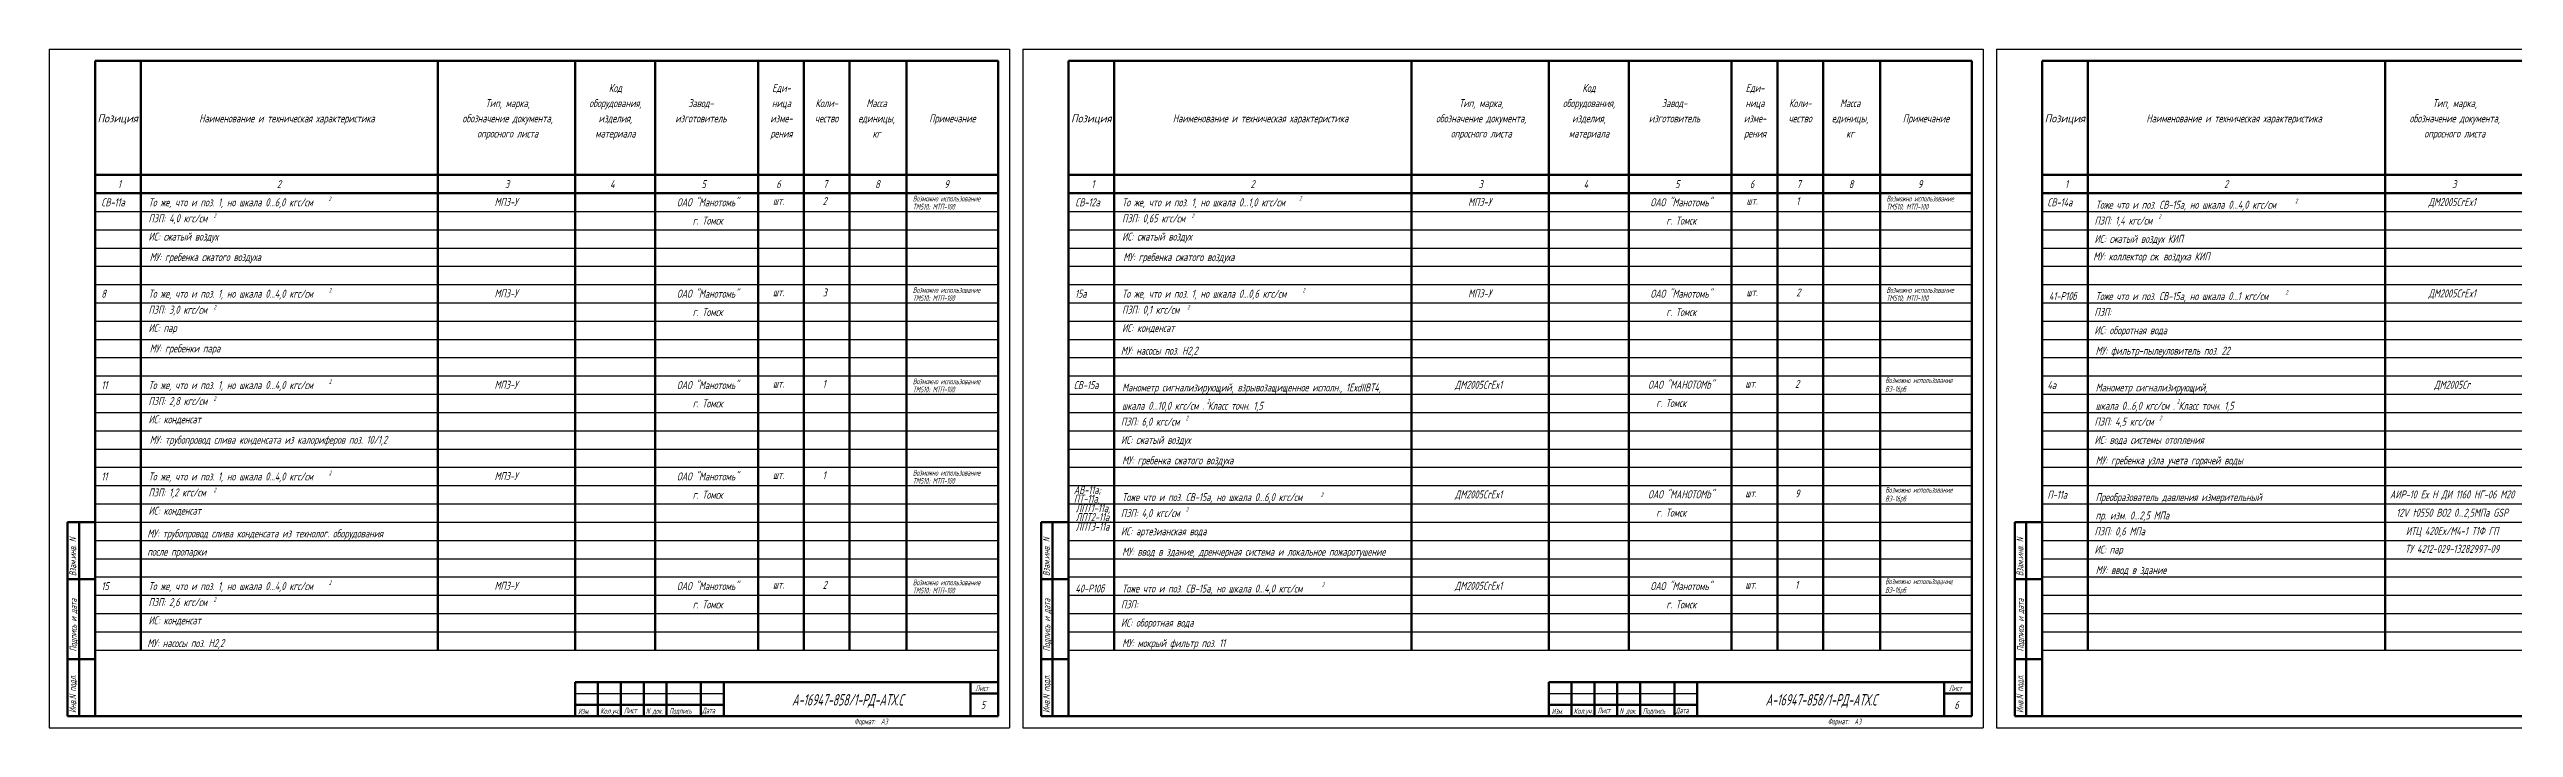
# Model space of a CAD drawing. Header units: millimetres. Extents: x -680 to 9204, y -4430 to 7779.
# Drawn here: x 1504 to 2582, y -3980 to -3683 of the extents above; entities that cross this region are included whole.
import ezdxf
from ezdxf.enums import TextEntityAlignment as Align

# ---------------------------------------------------------------- set-up
doc = ezdxf.new("R2010")
doc.units = ezdxf.units.MM
doc.layers.get('Defpoints').update_dxf_attribs({"color": 33})
doc.layers.add('Обводка', color=6, linetype='Continuous', lineweight=25)
doc.layers.add('Текст_КИП', color=2, linetype='Continuous', lineweight=25)
doc.styles.add('Simplex', font='simplex.shx', dxfattribs={"width": 0.7, "oblique": 15})

msp = doc.modelspace()

# ---------------------------------------------------------------- linework, layer by layer
at = {"lineweight": 60}
for p, q in [((1523.838, -3975.152), (1523.838, -3688.152)), ((1523.838, -3688.152), (1918.838, -3688.152)), ((1543.838, -3688.152), (1543.838, -3946.152)), ((1673.838, -3688.152), (1673.838, -3946.152)), ((1733.838, -3688.152), (1733.838, -3946.152)), ((1768.838, -3688.152), (1768.838, -3946.152)), ((1813.838, -3688.152), (1813.838, -3946.152)), ((1833.838, -3688.152), (1833.838, -3946.152)), ((1853.838, -3688.152), (1853.838, -3946.152)), ((1878.838, -3688.152), (1878.838, -3946.152)), ((1918.838, -3688.152), (1918.838, -3975.152)), ((1949.669, -3975.152), (1949.669, -3688.152)), ((1949.669, -3688.152), (2344.669, -3688.152)), ((1969.669, -3688.152), (1969.669, -3946.152)), ((2099.669, -3688.152), (2099.669, -3946.152)), ((2159.669, -3688.152), (2159.669, -3946.152)), ((2194.669, -3688.152), (2194.669, -3946.152)), ((2239.669, -3688.152), (2239.669, -3946.152)), ((2259.669, -3688.152), (2259.669, -3946.152)), ((2279.669, -3688.152), (2279.669, -3946.152)), ((2304.669, -3688.152), (2304.669, -3946.152)), ((2344.669, -3688.152), (2344.669, -3975.152)), ((2375.5, -3975.152), (2375.5, -3688.152)), ((2375.5, -3688.152), (2770.5, -3688.152)), ((2395.5, -3688.152), (2395.5, -3946.152)), ((2525.5, -3688.152), (2525.5, -3946.152)), ((1523.838, -3738.152), (1918.838, -3738.152)), ((1949.669, -3738.152), (2344.669, -3738.152)), ((2375.5, -3738.152), (2770.5, -3738.152)), ((1523.838, -3746.152), (1918.838, -3746.152)), ((1949.669, -3746.152), (2344.669, -3746.152)), ((2375.5, -3746.152), (2770.5, -3746.152)), ((1511.838, -3975.152), (1511.838, -3890.152)), ((1511.838, -3890.152), (1523.838, -3890.152)), ((1516.838, -3975.152), (1516.838, -3890.152)), ((1937.669, -3975.152), (1937.669, -3890.152)), ((1937.669, -3890.152), (1949.669, -3890.152)), ((1942.669, -3975.152), (1942.669, -3890.152)), ((2363.5, -3975.152), (2363.5, -3890.152)), ((2363.5, -3890.152), (2375.5, -3890.152)), ((2368.5, -3975.152), (2368.5, -3890.152)), ((1523.838, -3915.152), (1511.838, -3915.152)), ((1949.669, -3915.152), (1937.669, -3915.152)), ((2375.5, -3915.152), (2363.5, -3915.152)), ((1523.838, -3950.152), (1511.838, -3950.152)), ((1949.669, -3950.152), (1937.669, -3950.152)), ((2375.5, -3950.152), (2363.5, -3950.152)), ((1523.838, -3975.152), (1511.838, -3975.152)), ((1918.838, -3975.152), (1523.838, -3975.152)), ((1949.669, -3975.152), (1937.669, -3975.152)), ((2344.669, -3975.152), (1949.669, -3975.152)), ((2375.5, -3975.152), (2363.5, -3975.152)), ((2770.5, -3975.152), (2375.5, -3975.152))]:
    msp.add_line(p, q, dxfattribs=at)
at = {"lineweight": 50}
for p, q in [((1918.838, -3960.152), (1733.838, -3960.152)), ((1733.838, -3960.152), (1733.838, -3975.152)), ((1743.838, -3975.152), (1743.838, -3960.152)), ((1753.838, -3975.152), (1753.838, -3960.152)), ((1763.838, -3975.152), (1763.838, -3960.152)), ((1773.838, -3975.152), (1773.838, -3960.152)), ((1788.838, -3975.152), (1788.838, -3960.152)), ((1798.838, -3975.152), (1798.838, -3960.152)), ((1906.838, -3975.152), (1906.838, -3960.152)), ((1906.838, -3965.152), (1918.838, -3965.152)), ((2344.669, -3960.152), (2159.669, -3960.152)), ((2159.669, -3960.152), (2159.669, -3975.152)), ((2169.669, -3975.152), (2169.669, -3960.152)), ((2179.669, -3975.152), (2179.669, -3960.152)), ((2189.669, -3975.152), (2189.669, -3960.152)), ((2199.669, -3975.152), (2199.669, -3960.152)), ((2214.669, -3975.152), (2214.669, -3960.152)), ((2224.669, -3975.152), (2224.669, -3960.152)), ((2332.669, -3975.152), (2332.669, -3960.152)), ((2332.669, -3965.152), (2344.669, -3965.152)), ((1733.838, -3970.152), (1798.838, -3970.152)), ((2159.669, -3970.152), (2224.669, -3970.152))]:
    msp.add_line(p, q, dxfattribs=at)
at = {"lineweight": -3}
for p, q in [((1733.838, -3965.152), (1798.838, -3965.152)), ((2159.669, -3965.152), (2224.669, -3965.152))]:
    msp.add_line(p, q, dxfattribs=at)
at = {"layer": 'Defpoints'}
for p, q in [((1503.838, -3683.152), (1923.838, -3683.152)), ((1503.838, -3683.152), (1503.838, -3980.124)), ((1923.838, -3683.152), (1923.838, -3980.152)), ((1929.669, -3683.152), (2349.669, -3683.152)), ((1929.669, -3683.152), (1929.669, -3980.124)), ((2349.669, -3683.152), (2349.669, -3980.152)), ((2355.5, -3683.152), (2775.5, -3683.152)), ((2355.5, -3683.152), (2355.5, -3980.124)), ((1503.838, -3980.124), (1923.838, -3980.152)), ((1929.669, -3980.124), (2349.669, -3980.152)), ((2355.5, -3980.124), (2775.5, -3980.152))]:
    msp.add_line(p, q, dxfattribs=at)
at = {"layer": 'Обводка', "color": 155}
for p, q in [((1523.838, -3754.152), (1918.838, -3754.152)), ((1949.669, -3754.152), (2344.669, -3754.152)), ((2375.5, -3754.152), (2770.5, -3754.152)), ((1523.838, -3762.152), (1918.838, -3762.152)), ((1523.838, -3770.152), (1918.838, -3770.152)), ((1949.669, -3762.152), (2344.669, -3762.152)), ((1949.669, -3770.152), (2344.669, -3770.152)), ((2375.5, -3762.152), (2770.5, -3762.152)), ((2375.5, -3770.152), (2770.5, -3770.152)), ((1523.838, -3778.152), (1918.838, -3778.152)), ((1949.669, -3778.152), (2344.669, -3778.152)), ((2375.5, -3778.152), (2770.5, -3778.152)), ((1523.838, -3786.152), (1918.838, -3786.152)), ((1523.838, -3794.152), (1918.838, -3794.152)), ((1949.669, -3786.152), (2344.669, -3786.152)), ((1949.669, -3794.152), (2344.669, -3794.152)), ((2375.5, -3786.152), (2770.5, -3786.152)), ((2375.5, -3794.152), (2770.5, -3794.152)), ((1523.838, -3802.152), (1918.838, -3802.152)), ((1949.669, -3802.152), (2344.669, -3802.152)), ((2375.5, -3802.152), (2770.5, -3802.152)), ((1523.838, -3810.152), (1918.838, -3810.152)), ((1949.669, -3810.152), (2344.669, -3810.152)), ((2375.5, -3810.152), (2770.5, -3810.152)), ((1523.838, -3818.152), (1918.838, -3818.152)), ((1523.838, -3826.152), (1918.838, -3826.152)), ((1949.669, -3818.152), (2344.669, -3818.152)), ((1949.669, -3826.152), (2344.669, -3826.152)), ((2375.5, -3818.152), (2770.5, -3818.152)), ((2375.5, -3826.152), (2770.5, -3826.152)), ((1523.838, -3834.152), (1918.838, -3834.152)), ((1949.669, -3834.152), (2344.669, -3834.152)), ((2375.5, -3834.152), (2770.5, -3834.152)), ((1523.838, -3842.152), (1918.838, -3842.152)), ((1949.669, -3842.152), (2344.669, -3842.152)), ((2375.5, -3842.152), (2770.5, -3842.152)), ((1523.838, -3850.152), (1918.838, -3850.152)), ((1523.838, -3858.152), (1918.838, -3858.152)), ((1949.669, -3850.152), (2344.669, -3850.152)), ((1949.669, -3858.152), (2344.669, -3858.152)), ((2375.5, -3850.152), (2770.5, -3850.152)), ((2375.5, -3858.152), (2770.5, -3858.152)), ((1523.838, -3866.152), (1918.838, -3866.152)), ((1949.669, -3866.152), (2344.669, -3866.152)), ((2375.5, -3866.152), (2770.5, -3866.152)), ((1523.838, -3874.152), (1918.838, -3874.152)), ((1949.669, -3874.152), (2344.669, -3874.152)), ((2375.5, -3874.152), (2770.5, -3874.152)), ((1523.838, -3882.152), (1918.838, -3882.152)), ((1523.838, -3890.152), (1918.838, -3890.152)), ((1949.669, -3882.152), (2344.669, -3882.152)), ((1949.669, -3890.152), (2344.669, -3890.152)), ((2375.5, -3882.152), (2770.5, -3882.152)), ((2375.5, -3890.152), (2770.5, -3890.152)), ((1523.838, -3898.152), (1918.838, -3898.152)), ((1949.669, -3898.152), (2344.669, -3898.152)), ((2375.5, -3898.152), (2770.5, -3898.152)), ((1523.838, -3906.152), (1918.838, -3906.152)), ((1949.669, -3906.152), (2344.669, -3906.152)), ((2375.5, -3906.152), (2770.5, -3906.152)), ((1523.838, -3914.152), (1918.838, -3914.152)), ((1523.838, -3922.152), (1918.838, -3922.152)), ((1949.669, -3914.152), (2344.669, -3914.152)), ((1949.669, -3922.152), (2344.669, -3922.152)), ((2375.5, -3914.152), (2770.5, -3914.152)), ((2375.5, -3922.152), (2770.5, -3922.152)), ((1523.838, -3930.152), (1918.838, -3930.152)), ((1949.669, -3930.152), (2344.669, -3930.152)), ((2375.5, -3930.152), (2770.5, -3930.152)), ((1523.838, -3938.152), (1918.838, -3938.152)), ((1949.669, -3938.152), (2344.669, -3938.152)), ((2375.5, -3938.152), (2770.5, -3938.152)), ((1523.838, -3946.152), (1918.838, -3946.152)), ((1523.838, -3946.152), (1918.838, -3946.152)), ((1949.669, -3946.152), (2344.669, -3946.152)), ((1949.669, -3946.152), (2344.669, -3946.152)), ((2375.5, -3946.152), (2770.5, -3946.152)), ((2375.5, -3946.152), (2770.5, -3946.152))]:
    msp.add_line(p, q, dxfattribs=at)

# ---------------------------------------------------------------- texts
at = {"layer": 'Текст_КИП', "style": 'Simplex', "oblique": 15, "width": 0.6}
for s, p in [('Тип, марка,', (1704.309, -3708.502)), ('оборудования,', (1751.438, -3708.502)), ('Код', (1751.438, -3701.852)), ('Завод-', (1788.838, -3708.502)), ('ница', (1824.056, -3708.502)), ('Еди-', (1824.056, -3701.852)), ('Коли-', (1843.838, -3708.502)), ('Масса', (1865.673, -3708.502)), ('Тип, марка,', (2130.14, -3708.502)), ('оборудования,', (2177.269, -3708.502)), ('Код', (2177.269, -3701.852)), ('Завод-', (2214.669, -3708.502)), ('ница', (2249.887, -3708.502)), ('Еди-', (2249.887, -3701.852)), ('Коли-', (2269.669, -3708.502)), ('Масса', (2291.504, -3708.502)), ('Тип, марка,', (2555.972, -3708.502)), ('Наименование и техническая характеристика', (1607.784, -3715.152)), ('обозначение документа,', (1704.309, -3715.152)), ('изделия,', (1751.438, -3715.152)), ('изготовитель', (1788.838, -3715.152)), ('изме-', (1824.056, -3715.152)), ('чество', (1843.838, -3715.152)), ('единицы,', (1865.673, -3715.152)), ('Примечание', (1898.838, -3715.152)), ('Наименование и техническая характеристика', (2033.615, -3715.152)), ('обозначение документа,', (2130.14, -3715.152)), ('изделия,', (2177.269, -3715.152)), ('изготовитель', (2214.669, -3715.152)), ('изме-', (2249.887, -3715.152)), ('чество', (2269.669, -3715.152)), ('единицы,', (2291.504, -3715.152)), ('Примечание', (2324.669, -3715.152)), ('Наименование и техническая характеристика', (2459.447, -3715.152)), ('обозначение документа,', (2555.972, -3715.152)), ('опросного листа', (1704.309, -3721.802)), ('материала', (1751.438, -3721.802)), ('рения', (1824.056, -3721.802)), ('кг', (1865.673, -3721.802)), ('опросного листа', (2130.14, -3721.802)), ('материала', (2177.269, -3721.802)), ('рения', (2249.887, -3721.802)), ('кг', (2291.504, -3721.802)), ('опросного листа', (2555.972, -3721.802))]:
    msp.add_text(s, height=3.5, dxfattribs=at).set_placement(p, align=Align.CENTER)
at = {"layer": 'Текст_КИП', "style": 'Simplex', "oblique": 15, "width": 0.822902}
for p, p2 in [((1524.925, -3715.152), (1542.618, -3715.152)), ((1950.757, -3715.152), (1968.449, -3715.152)), ((2376.588, -3715.152), (2394.28, -3715.152))]:
    msp.add_text('Позиция', height=3.5, dxfattribs=at).set_placement(p, p2, align=Align.FIT)
at = {"layer": 'Текст_КИП', "style": 'Simplex', "oblique": 15, "width": 0.6}
for s, height, p in [('СВ-11а', 3.5, (1526.616, -3751.906)), ('1', 3.5, (1533.818, -3743.948)), ('То же, что и поз. 1, но шкала 0...6,0 кгс/см', 3.5, (1547.229, -3751.906)), ('2', 3.5, (1603.377, -3743.948)), ('2', 2, (1625.987, -3749.621)), ('3', 3.5, (1703.153, -3743.948)), ('4', 3.5, (1749.107, -3743.948)), ('5', 3.5, (1789.08, -3743.948)), ('6', 3.5, (1821.814, -3743.948)), ('7', 3.5, (1842.273, -3743.948)), ('8', 3.5, (1865.066, -3743.948)), ('9', 3.5, (1895.282, -3743.948)), ('СВ-12а', 3.5, (1952.617, -3751.906)), ('1', 3.5, (1959.649, -3743.948)), ('То же, что и поз. 1, но шкала 0...1,0 кгс/см', 3.5, (1973.06, -3751.906)), ('2', 3.5, (2029.209, -3743.948)), ('2', 2, (2050.563, -3749.424)), ('3', 3.5, (2128.984, -3743.948)), ('4', 3.5, (2174.938, -3743.948)), ('5', 3.5, (2214.911, -3743.948)), ('6', 3.5, (2247.645, -3743.948)), ('7', 3.5, (2268.104, -3743.948)), ('8', 3.5, (2290.897, -3743.948)), ('9', 3.5, (2321.113, -3743.948)), ('СВ-14а', 3.5, (2377.786, -3751.906)), ('1', 3.5, (2385.48, -3743.948)), ('Тоже что и поз. СВ-15а, но шкала 0...4,0 кгс/см', 3.5, (2398.892, -3752.963)), ('2', 3.5, (2455.04, -3743.948)), ('2', 2, (2486.189, -3750.562)), ('3', 3.5, (2554.816, -3743.948)), ('ПЗП: 4,0 кгс/см', 3.5, (1547.229, -3758.906)), ('2', 2, (1575.721, -3757.058)), ('ПЗП: 0,65 кгс/см', 3.5, (1973.06, -3758.906)), ('2', 2, (2003.476, -3757.091)), ('ПЗП: 1,4 кгс/см', 3.5, (2398.399, -3759.906)), ('2', 2, (2426.443, -3757.329)), ('ИС: сжатый воздух', 3.5, (1547.229, -3766.906)), ('МУ: гребенка сжатого воздуха', 3.5, (1547.749, -3775.853)), ('ИС: сжатый воздух', 3.5, (1973.06, -3766.906)), ('МУ: гребенка сжатого воздуха', 3.5, (1973.58, -3775.853)), ('МУ: коллектор сж. воздуха КИП', 3.5, (2397.844, -3775.576)), ('ИС: сжатый воздух КИП', 3.5, (2398.399, -3767.906)), ('8', 3.5, (1526.616, -3791.906)), ('То же, что и поз. 1, но шкала 0...4,0 кгс/см', 3.5, (1547.229, -3791.906)), ('2', 2, (1626.198, -3789.621)), ('15а', 3.5, (1952.447, -3791.906)), ('То же, что и поз. 1, но шкала 0...0,6 кгс/см', 3.5, (1973.06, -3791.906)), ('2', 2, (2052.03, -3789.621)), ('41-Р10б', 3.5, (2378.396, -3792.965)), ('Тоже что и поз. СВ-15а, но шкала 0...1 кгс/см', 3.5, (2398.84, -3792.965)), ('2', 2, (2481.943, -3790.586)), ('ИС: пар', 3.5, (1547.229, -3806.906)), ('ПЗП: 3,0 кгс/см', 3.5, (1547.229, -3798.906)), ('2', 2, (1575.721, -3797.058)), ('ИС: конденсат', 3.5, (1973.06, -3806.906)), ('ПЗП: 0,1 кгс/см', 3.5, (1973.06, -3798.906)), ('2', 2, (2001.552, -3797.058)), ('ИС: оборотная вода', 3.5, (2398.347, -3807.907)), ('ПЗП:', 3.5, (2398.347, -3799.907)), ('МУ: гребенки пара', 3.5, (1547.749, -3815.853)), ('МУ: насосы поз. Н2,2', 3.5, (1972.541, -3816.853)), ('МУ: фильтр-пылеуловитель поз. 22', 3.5, (2398.867, -3816.855)), ('11', 3.5, (1526.616, -3831.906)), ('ПЗП: 2,8 кгс/см', 3.5, (1547.229, -3838.906)), ('То же, что и поз. 1, но шкала 0...4,0 кгс/см', 3.5, (1547.229, -3831.906)), ('2', 2, (1575.721, -3837.058)), ('2', 2, (1626.198, -3829.621)), ('СВ-15а', 3.5, (1951.954, -3831.906)), ('Манометр сигнализирующий, взрывозащищенное исполн., 1ЕхdIIВТ4,', 3.5, (1973.06, -3832.963)), ('2', 2, (2010.268, -3838.256)), ('4а', 3.5, (2377.786, -3831.906)), ('Манометр сигнализирующий,', 3.5, (2398.892, -3832.963)), ('2', 2, (2434.52, -3838.256)), ('ИС: конденсат', 3.5, (1547.229, -3846.906)), ('ПЗП: 6,0 кгс/см', 3.5, (1972.568, -3847.887)), ('шкала 0...10,0 кгс/см . Класс точн. 1,5', 3.5, (1973.06, -3840.963)), ('2', 2, (2000.94, -3845.556)), ('ПЗП: 4,5 кгс/см', 3.5, (2398.399, -3847.887)), ('шкала 0...6,0 кгс/см . Класс точн. 1,5', 3.5, (2398.892, -3840.963)), ('2', 2, (2426.771, -3845.556)), ('МУ: трубопровод слива конденсата из калориферов поз. 10/1,2', 3.5, (1547.749, -3855.853)), ('ИС: сжатый воздух', 3.5, (1972.568, -3855.906)), ('ИС: вода системы отопления', 3.5, (2398.399, -3855.906)), ('11', 3.5, (1526.616, -3871.906)), ('То же, что и поз. 1, но шкала 0...4,0 кгс/см', 3.5, (1547.229, -3871.906)), ('2', 2, (1626.198, -3869.621)), ('МУ: гребенка сжатого воздуха', 3.5, (1973.087, -3864.853)), ('МУ: гребенка узла учета горячей воды', 3.5, (2398.919, -3864.853)), ('ПЗП: 1,2 кгс/см', 3.5, (1547.229, -3878.906)), ('2', 2, (1575.721, -3877.058)), ('АВ-11а;', 3.5, (1951.954, -3877.83)), ('ПТ-11а,', 3.5, (1951.954, -3881.662)), ('Тоже что и поз. СВ-15а, но шкала 0...6,0 кгс/см', 3.5, (1973.06, -3880.963)), ('2', 2, (2059.978, -3879.165)), ('П-11а', 3.5, (2377.786, -3879.906)), ('Преобразователь давления измерительный', 3.5, (2398.892, -3880.963)), ('ИС: конденсат', 3.5, (1547.229, -3886.906)), ('ЛПТ1-11а,', 3.5, (1952.784, -3885.808)), ('ЛПТ2-11а,', 3.5, (1952.784, -3889.706)), ('ЛПТ3-11а', 3.5, (1952.784, -3893.871)), ('ПЗП: 4,0 кгс/см', 3.5, (1972.568, -3887.906)), ('2', 2, (2001.024, -3885.602)), ('пр. изм. 0...2,5 МПа', 3.5, (2398.892, -3888.963)), ('МУ: трубопровод слива конденсата из технолог. оборудования', 3.5, (1546.71, -3896.853)), ('ИС: артезианская вода', 3.5, (1972.568, -3895.906)), ('МУ: ввод в здание, дренчерная система и локальное пожаротушение', 3.5, (1973.087, -3904.853)), ('ИС: пар', 3.5, (2398.399, -3903.906)), ('ПЗП: 0,6 МПа', 3.5, (2398.399, -3895.906)), ('после пропарки', 3.5, (1546.71, -3904.853)), ('МУ: ввод в здание', 3.5, (2398.919, -3912.853)), ('15', 3.5, (1526.616, -3919.906)), ('ПЗП: 2,6 кгс/см', 3.5, (1547.229, -3926.906)), ('То же, что и поз. 1, но шкала 0...4,0 кгс/см', 3.5, (1547.229, -3919.906)), ('2', 2, (1575.721, -3925.058)), ('2', 2, (1626.198, -3917.621)), ('40-Р10б', 3.5, (1952.617, -3920.963)), ('Тоже что и поз. СВ-15а, но шкала 0...4,0 кгс/см', 3.5, (1973.06, -3920.963)), ('2', 2, (2060.468, -3918.515)), ('ИС: конденсат', 3.5, (1547.229, -3934.906)), ('ИС: оборотная вода', 3.5, (1972.568, -3935.906)), ('ПЗП:', 3.5, (1972.568, -3927.906)), ('МУ: насосы поз. Н2,2', 3.5, (1546.71, -3944.853)), ('МУ: мокрый фильтр поз. 11', 3.5, (1973.087, -3944.853)), ('А-16947-858/1-РД-АТХ.С', 5, (1828.706, -3970.428)), ('А-16947-858/1-РД-АТХ.С', 5, (2254.537, -3970.428))]:
    msp.add_text(s, height=height, dxfattribs=at).set_placement(p)
at = {"layer": 'Текст_КИП', "color": 3, "style": 'Simplex', "oblique": 15, "width": 0.6}
for s, p in [('МП3-У', (1703.646, -3751.773)), ('ОАО "Манотомь"', (1791.83, -3751.906)), ('МП3-У', (2129.477, -3751.773)), ('ОАО "Манотомь"', (2217.661, -3751.906)), ('ДМ2005CrEx1', (2554.816, -3751.773)), ('г. Томск', (1791.83, -3759.906)), ('г. Томск', (2217.661, -3759.906)), ('МП3-У', (1703.646, -3791.773)), ('ОАО "Манотомь"', (1791.83, -3791.906)), ('МП3-У', (2129.477, -3791.773)), ('ОАО "Манотомь"', (2217.661, -3791.906)), ('ДМ2005CrEx1', (2554.816, -3791.773)), ('г. Томск', (1791.83, -3799.906)), ('г. Томск', (2217.661, -3799.906)), ('МП3-У', (1703.646, -3831.773)), ('ОАО "Манотомь"', (1791.83, -3831.906)), ('г. Томск', (1791.83, -3839.906)), ('ДМ2005CrEx1', (2128.984, -3831.773)), ('ДМ2005Cr', (2554.816, -3831.773)), ('МП3-У', (1703.646, -3871.773)), ('ОАО "Манотомь"', (1791.83, -3871.906)), ('г. Томск', (1791.83, -3879.906)), ('ДМ2005CrEx1', (2128.984, -3879.773)), ('АИР-10 Ех Н ДИ 1160 НГ-06 М20', (2554.816, -3879.773)), ('12V t0550 ВО2 0...2,5МПа GSP', (2554.816, -3887.773)), ('ИТЦ 420Ex/M4-1 Т1Ф ГП', (2554.816, -3895.773)), ('ТУ 4212-029-13282997-09', (2554.816, -3903.589)), ('МП3-У', (1703.646, -3919.773)), ('ОАО "Манотомь"', (1791.83, -3919.906)), ('ДМ2005CrEx1', (2128.984, -3919.773)), ('ОАО "Манотомь"', (2217.661, -3919.906)), ('г. Томск', (1791.83, -3927.906)), ('г. Томск', (2217.661, -3927.906))]:
    msp.add_text(s, height=3.5, dxfattribs=at).set_placement(p, align=Align.CENTER)
at = {"layer": 'Текст_КИП', "lineweight": -3, "style": 'Simplex', "oblique": 15, "width": 0.6}
for s, height, p in [('шт.', 3.5, (1820.337, -3751.24)), ('2', 3.5, (1842.088, -3751.369)), ('шт.', 3.5, (2246.169, -3751.24)), ('1', 3.5, (2267.919, -3751.369)), ('шт.', 3.5, (1820.337, -3791.24)), ('3', 3.5, (1842.088, -3791.369)), ('шт.', 3.5, (2246.169, -3791.24)), ('2', 3.5, (2267.919, -3791.369)), ('шт.', 3.5, (1820.337, -3831.24)), ('1', 3.5, (1842.088, -3831.369)), ('шт.', 3.5, (2245.676, -3831.24)), ('2', 3.5, (2267.427, -3831.369)), ('шт.', 3.5, (1820.337, -3871.24)), ('1', 3.5, (1842.088, -3871.369)), ('шт.', 3.5, (2245.676, -3879.24)), ('9', 3.5, (2267.427, -3879.369)), ('шт.', 3.5, (1820.337, -3919.24)), ('2', 3.5, (1842.088, -3919.369)), ('шт.', 3.5, (2245.676, -3919.24)), ('1', 3.5, (2267.427, -3919.369)), ('Лист', 2.5, (1908.919, -3964.036)), ('Лист', 2.5, (2334.75, -3964.036)), ('Изм.', 2.5, (1735.116, -3974.223)), ('Лист', 2.5, (1755.135, -3973.859)), ('N док.', 2.5, (1764.781, -3974.041)), ('Подпись', 2.5, (1774.973, -3974.041)), ('Дата', 2.5, (1789.35, -3973.859)), ('Формат:  А3', 2.5, (1855.881, -3978.68)), ('5', 3.5, (1911.279, -3971.921)), ('Изм.', 2.5, (2160.948, -3974.223)), ('Лист', 2.5, (2180.967, -3973.859)), ('N док.', 2.5, (2190.612, -3974.041)), ('Подпись', 2.5, (2200.804, -3974.041)), ('Дата', 2.5, (2215.181, -3973.859)), ('Формат:  А3', 2.5, (2281.712, -3978.68)), ('6', 3.5, (2337.11, -3971.921))]:
    msp.add_text(s, height=height, dxfattribs=at).set_placement(p)
at = {"layer": 'Текст_КИП', "linetype": 'Continuous', "lineweight": -3, "style": 'Simplex', "oblique": 15, "width": 0.6}
for s, p in [('Возможно использование', (1881.549, -3749.788)), ('ТМ510; МТП-100', (1881.549, -3753.317)), ('Возможно использование', (2307.381, -3749.788)), ('ТМ510; МТП-100', (2307.381, -3753.317)), ('Возможно использование', (1881.549, -3789.788)), ('ТМ510; МТП-100', (1881.549, -3793.317)), ('Возможно использование', (2307.381, -3789.788)), ('ТМ510; МТП-100', (2307.381, -3793.317)), ('Возможно использование', (1881.549, -3829.788)), ('ТМ510; МТП-100', (1881.549, -3833.317)), ('ВЭ-16рб', (2306.819, -3833.103)), ('Возможно использование', (2306.888, -3829.308)), ('Возможно использование', (1881.549, -3869.788)), ('ТМ510; МТП-100', (1881.549, -3873.317)), ('ВЭ-16рб', (2306.819, -3881.103)), ('Возможно использование', (2306.888, -3877.308)), ('Возможно использование', (1881.549, -3917.788)), ('ТМ510; МТП-100', (1881.549, -3921.317)), ('ВЭ-16рб', (2306.819, -3921.103)), ('Возможно использование', (2306.888, -3917.308))]:
    msp.add_text(s, height=2.5, dxfattribs=at).set_placement(p)
at = {"layer": 'Текст_КИП', "color": 3, "style": 'Simplex', "oblique": 15, "width": 0.6}
for s, p in [('ОАО "МАНОТОМЬ"', (2203.132, -3831.734)), ('г. Томск', (2206.694, -3839.734)), ('ОАО "МАНОТОМЬ"', (2203.132, -3879.734)), ('г. Томск', (2206.694, -3887.734))]:
    msp.add_text(s, height=3.5, dxfattribs=at).set_placement(p)
at = {"layer": 'Текст_КИП', "style": 'Simplex', "oblique": 15, "width": 0.6}
for s, p in [('Взам.инв. N', (1515.601, -3913.785)), ('Взам.инв. N', (1941.432, -3913.785)), ('Взам.инв. N', (2367.263, -3913.785)), ('Подпись и дата', (1515.811, -3946.781)), ('Подпись и дата', (1941.642, -3946.781)), ('Подпись и дата', (2367.473, -3946.781)), ('Инв.N подл.', (1515.601, -3973.681)), ('Инв.N подл.', (1941.432, -3973.681)), ('Инв.N подл.', (2367.263, -3973.681))]:
    msp.add_text(s, height=3, rotation=90, dxfattribs=at).set_placement(p)
at = {"layer": 'Текст_КИП', "lineweight": -3, "style": 'Simplex', "oblique": 15, "width": 0.696257}
for p, p2 in [((1744.762, -3974.041), (1753.134, -3974.041)), ((2170.593, -3974.041), (2178.965, -3974.041))]:
    msp.add_text('Кол.уч.', height=2.5, dxfattribs=at).set_placement(p, p2, align=Align.FIT)

doc.saveas('drawing.dxf')
